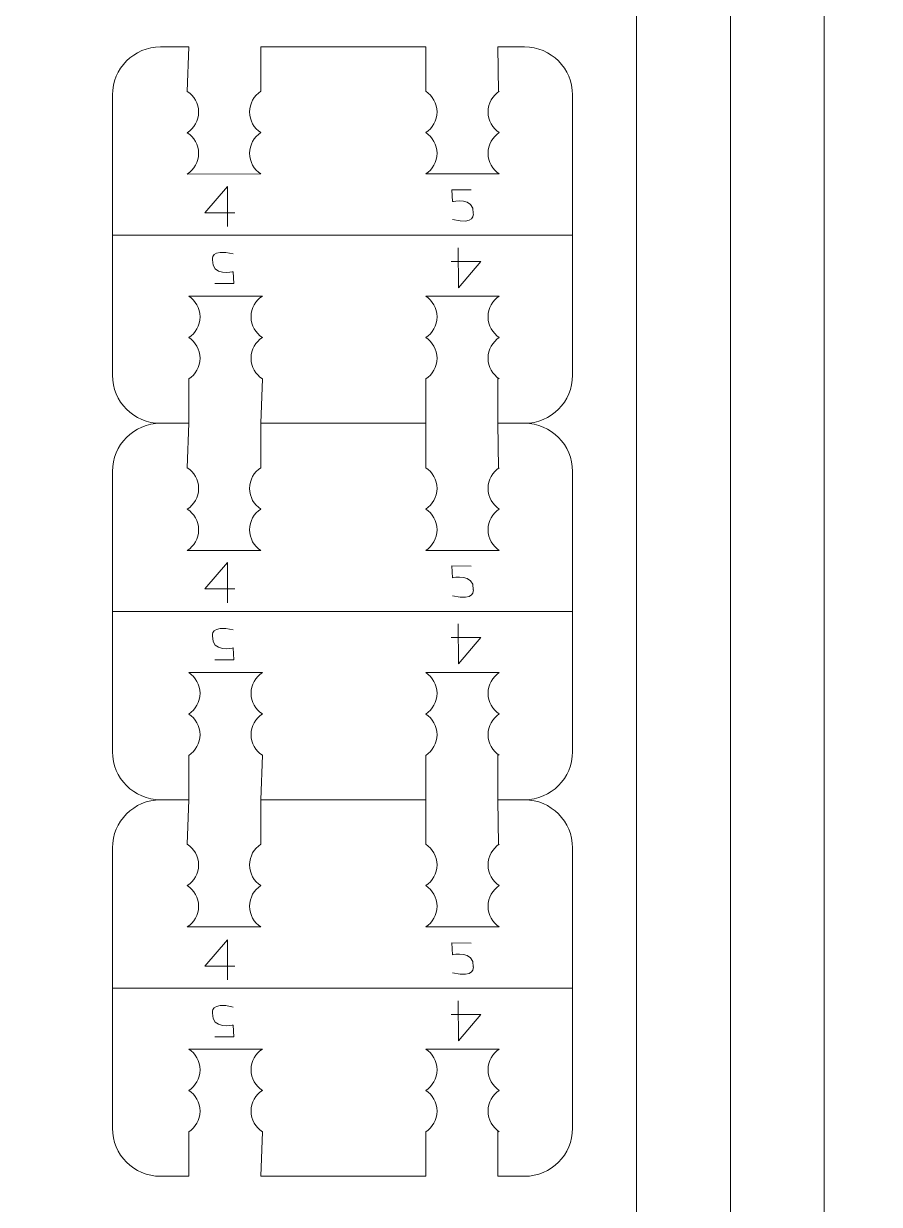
# Model space of a CAD drawing. Header units: centimetres. Extents: x -25 to 25, y -32.5 to 32.5.
# Drawn here: x -6.644 to -3.051, y 10.057 to 15.012 of the extents above; entities that cross this region are included whole.
import ezdxf

# ---------------------------------------------------------------- set-up
doc = ezdxf.new("R2010")
doc.units = ezdxf.units.CM
doc.header["$MEASUREMENT"] = 0
doc.layers.add('Capa 1', color=7, linetype='Continuous')

msp = doc.modelspace()

# ---------------------------------------------------------------- linework, layer by layer
at = {"layer": 'Capa 1', "color": 250, "lineweight": 9}
for points, knots in [([(-3.67631, 15.62713), (-3.67627, 15.65956), (-3.69181, 15.69004), (-3.71809, 15.70905), (-3.71809, 15.70905), (-3.74438, 15.72805), (-3.77843, 15.73318), (-3.80921, 15.72298), (-3.80921, 15.72298), (-4.35554, 15.54184), (-4.95538, 15.62985), (-5.42668, 15.96027), (-5.42668, 15.96027), (-5.89796, 16.2907), (-6.18503, 16.82043), (-6.20099, 17.39581), (-6.20099, 17.39581), (-6.21683, 17.96749), (-5.96301, 18.51337), (-5.51568, 18.8697), (-5.51568, 18.8697), (-5.06835, 19.22603), (-4.48347, 19.35236), (-3.92981, 19.20907), (-3.92981, 19.20907), (-3.90385, 19.20235), (-3.87629, 19.20626), (-3.85321, 19.21989), (-3.85321, 19.21989), (-3.83013, 19.23352), (-3.8134, 19.25591), (-3.80674, 19.28186), (-3.80674, 19.28186), (-3.71757, 19.62912), (-3.79388, 19.99809), (-4.01346, 20.28148), (-4.01346, 20.28148), (-4.23304, 20.56491), (-4.57372, 20.73093), (-4.93222, 20.73131), (-4.93222, 20.73131), (-4.93222, 20.73131), (-4.93222, 20.02418), (-4.93222, 20.02418), (-4.93222, 20.02418), (-4.93222, 20.02418), (-5.23528, 20.02418), (-5.23528, 20.02418), (-5.23528, 20.02418), (-5.23528, 20.02418), (-5.23528, 20.32723), (-5.23528, 20.32723), (-5.23528, 20.32723), (-5.23528, 20.32723), (-5.45594, 20.32723), (-5.45594, 20.32723), (-5.45594, 20.32723), (-5.51475, 20.32041), (-5.52077, 20.30901), (-5.5347, 20.24528), (-5.5347, 20.24528), (-5.58679, 20.00689), (-5.61624, 19.2932), (-5.7611, 19.1778), (-5.7611, 19.1778), (-6.30405, 18.74531), (-6.61397, 18.07877), (-6.59473, 17.38489), (-6.59473, 17.38489), (-6.57532, 16.68482), (-6.22594, 16.03957), (-5.65281, 15.63774), (-5.65281, 15.63774), (-5.19083, 15.31385), (-4.62137, 15.18147), (-4.07021, 15.25903), (-4.07021, 15.25903), (-4.07021, 15.25903), (-4.07021, 9.83949), (-4.07021, 9.83949), (-4.07021, 9.83949), (-4.60056, 9.9149), (-5.14708, 9.79486), (-5.60088, 9.49556), (-5.60088, 9.49556), (-6.16828, 9.12135), (-6.53235, 8.50715), (-6.58828, 7.82977), (-6.58828, 7.82977), (-6.6442, 7.15249), (-6.38523, 6.49025), (-5.88721, 6.02831), (-5.88721, 6.02831), (-5.66725, 5.82902), (-5.4417, 5.7862), (-5.21539, 5.59934), (-5.21539, 5.59934), (-5.07903, 5.48675), (-5.15233, 5.0107), (-5.20203, 4.81113), (-5.20203, 4.81113), (-5.2095, 4.78116), (-5.2479, 4.72009), (-5.13523, 4.72009), (-5.13523, 4.72009), (-5.13523, 4.72009), (-4.88851, 4.72009), (-4.88851, 4.72009), (-4.88851, 4.72009), (-4.88851, 4.72009), (-4.88851, 5.27568), (-4.88851, 5.27568), (-4.88851, 5.27568), (-4.88851, 5.27568), (-4.58545, 5.27568), (-4.58545, 5.27568), (-4.58545, 5.27568), (-4.58545, 5.27568), (-4.58545, 4.72009), (-4.58545, 4.72009), (-4.58545, 4.72009), (-4.58545, 4.72009), (-4.2319, 4.72009), (-4.2319, 4.72009), (-4.2319, 4.72009), (-4.16496, 4.72005), (-4.10074, 4.74658), (-4.05338, 4.79389), (-4.05338, 4.79389), (-4.00601, 4.84119), (-3.9794, 4.90569), (-3.97936, 4.97263), (-3.97936, 4.97263), (-3.97936, 4.97263), (-3.97936, 5.75434), (-3.97936, 5.75434), (-3.97936, 5.75434), (-3.97932, 5.78389), (-3.99226, 5.81198), (-4.01473, 5.83117), (-4.01473, 5.83117), (-4.0372, 5.85037), (-4.06712, 5.85871), (-4.09632, 5.85409), (-4.09632, 5.85409), (-4.64816, 5.76643), (-5.20967, 5.93714), (-5.61934, 6.31711), (-5.61934, 6.31711), (-6.029, 6.6971), (-6.2417, 7.2405), (-6.19571, 7.79736), (-6.19571, 7.79736), (-6.14974, 8.35422), (-5.85046, 8.85909), (-5.38402, 9.16674), (-5.38402, 9.16674), (-4.91758, 9.47436), (-4.33919, 9.55184), (-3.80921, 9.37485), (-3.80921, 9.37485), (-3.77845, 9.36456), (-3.74463, 9.36969), (-3.71829, 9.38863), (-3.71829, 9.38863), (-3.69195, 9.40758), (-3.67635, 9.43826), (-3.67631, 9.47069)], [0, 0, 0, 0, 0.0232558, 0.0232558, 0.0232558, 0.0232558, 0.0465116, 0.0465116, 0.0465116, 0.0465116, 0.0697674, 0.0697674, 0.0697674, 0.0697674, 0.0930233, 0.0930233, 0.0930233, 0.0930233, 0.1162791, 0.1162791, 0.1162791, 0.1162791, 0.1395349, 0.1395349, 0.1395349, 0.1395349, 0.1627907, 0.1627907, 0.1627907, 0.1627907, 0.1860465, 0.1860465, 0.1860465, 0.1860465, 0.2093023, 0.2093023, 0.2093023, 0.2093023, 0.2325581, 0.2325581, 0.2325581, 0.2325581, 0.255814, 0.255814, 0.255814, 0.255814, 0.2790698, 0.2790698, 0.2790698, 0.2790698, 0.3023256, 0.3023256, 0.3023256, 0.3023256, 0.3255814, 0.3255814, 0.3255814, 0.3255814, 0.3488372, 0.3488372, 0.3488372, 0.3488372, 0.372093, 0.372093, 0.372093, 0.372093, 0.3953488, 0.3953488, 0.3953488, 0.3953488, 0.4186047, 0.4186047, 0.4186047, 0.4186047, 0.4418605, 0.4418605, 0.4418605, 0.4418605, 0.4651163, 0.4651163, 0.4651163, 0.4651163, 0.4883721, 0.4883721, 0.4883721, 0.4883721, 0.5116279, 0.5116279, 0.5116279, 0.5116279, 0.5348837, 0.5348837, 0.5348837, 0.5348837, 0.5581395, 0.5581395, 0.5581395, 0.5581395, 0.5813953, 0.5813953, 0.5813953, 0.5813953, 0.6046512, 0.6046512, 0.6046512, 0.6046512, 0.627907, 0.627907, 0.627907, 0.627907, 0.6511628, 0.6511628, 0.6511628, 0.6511628, 0.6744186, 0.6744186, 0.6744186, 0.6744186, 0.6976744, 0.6976744, 0.6976744, 0.6976744, 0.7209302, 0.7209302, 0.7209302, 0.7209302, 0.744186, 0.744186, 0.744186, 0.744186, 0.7674419, 0.7674419, 0.7674419, 0.7674419, 0.7906977, 0.7906977, 0.7906977, 0.7906977, 0.8139535, 0.8139535, 0.8139535, 0.8139535, 0.8372093, 0.8372093, 0.8372093, 0.8372093, 0.8604651, 0.8604651, 0.8604651, 0.8604651, 0.8837209, 0.8837209, 0.8837209, 0.8837209, 0.9069767, 0.9069767, 0.9069767, 0.9069767, 0.9302326, 0.9302326, 0.9302326, 0.9302326, 0.9534884, 0.9534884, 0.9534884, 0.9534884, 1, 1, 1, 1]), ([(-3.67631, 9.47069), (-3.67631, 9.47069), (-3.67631, 15.62713), (-3.67631, 15.62713), (-3.67631, 15.62713), (-3.67635, 15.65956), (-3.66081, 15.69004), (-3.63452, 15.70905), (-3.63452, 15.70905), (-3.60823, 15.72805), (-3.57419, 15.73318), (-3.5434, 15.72298), (-3.5434, 15.72298), (-2.99707, 15.54184), (-2.39723, 15.62985), (-1.92594, 15.96027), (-1.92594, 15.96027), (-1.45465, 16.2907), (-1.16759, 16.82043), (-1.15163, 17.39581), (-1.15163, 17.39581), (-1.13579, 17.96749), (-1.38961, 18.51337), (-1.83694, 18.8697), (-1.83694, 18.8697), (-2.28427, 19.22603), (-2.86915, 19.35236), (-3.42281, 19.20907), (-3.42281, 19.20907), (-3.44877, 19.20235), (-3.47633, 19.20626), (-3.49941, 19.21989), (-3.49941, 19.21989), (-3.52249, 19.23352), (-3.53922, 19.25591), (-3.54588, 19.28186), (-3.54588, 19.28186), (-3.63505, 19.62912), (-3.55873, 19.99809), (-3.33916, 20.28148), (-3.33916, 20.28148), (-3.11958, 20.56491), (-2.77889, 20.73093), (-2.42039, 20.73131), (-2.42039, 20.73131), (-2.42039, 20.73131), (-2.42039, 20.02418), (-2.42039, 20.02418), (-2.42039, 20.02418), (-2.42039, 20.02418), (-2.11733, 20.02418), (-2.11733, 20.02418), (-2.11733, 20.02418), (-2.11733, 20.02418), (-2.11733, 20.32723), (-2.11733, 20.32723), (-2.11733, 20.32723), (-2.11733, 20.32723), (-1.89668, 20.32723), (-1.89668, 20.32723), (-1.89668, 20.32723), (-1.83787, 20.32041), (-1.83185, 20.30901), (-1.81792, 20.24528), (-1.81792, 20.24528), (-1.76582, 20.00689), (-1.73638, 19.2932), (-1.59152, 19.1778), (-1.59152, 19.1778), (-1.04857, 18.74531), (-0.73864, 18.07877), (-0.75788, 17.38489), (-0.75788, 17.38489), (-0.7773, 16.68482), (-1.12668, 16.03957), (-1.69981, 15.63774), (-1.69981, 15.63774), (-2.16178, 15.31385), (-2.73125, 15.18147), (-3.28241, 15.25903), (-3.28241, 15.25903), (-3.28241, 15.25903), (-3.28241, 9.83949), (-3.28241, 9.83949), (-3.28241, 9.83949), (-2.75206, 9.9149), (-2.20554, 9.79486), (-1.75173, 9.49556), (-1.75173, 9.49556), (-1.18434, 9.12135), (-0.82027, 8.50715), (-0.76434, 7.82977), (-0.76434, 7.82977), (-0.70841, 7.15249), (-0.96739, 6.49025), (-1.46541, 6.02831), (-1.46541, 6.02831), (-1.68537, 5.82902), (-1.91092, 5.7862), (-2.13723, 5.59934), (-2.13723, 5.59934), (-2.27359, 5.48675), (-2.20028, 5.0107), (-2.15058, 4.81113), (-2.15058, 4.81113), (-2.14312, 4.78116), (-2.10472, 4.72009), (-2.21738, 4.72009), (-2.21738, 4.72009), (-2.21738, 4.72009), (-2.46411, 4.72009), (-2.46411, 4.72009), (-2.46411, 4.72009), (-2.46411, 4.72009), (-2.46411, 5.27568), (-2.46411, 5.27568), (-2.46411, 5.27568), (-2.46411, 5.27568), (-2.76717, 5.27568), (-2.76717, 5.27568), (-2.76717, 5.27568), (-2.76717, 5.27568), (-2.76717, 4.72009), (-2.76717, 4.72009), (-2.76717, 4.72009), (-2.76717, 4.72009), (-3.12072, 4.72009), (-3.12072, 4.72009), (-3.12072, 4.72009), (-3.18766, 4.72005), (-3.25188, 4.74658), (-3.29924, 4.79389), (-3.29924, 4.79389), (-3.3466, 4.84119), (-3.37322, 4.90569), (-3.37326, 4.97263), (-3.37326, 4.97263), (-3.37326, 4.97263), (-3.37326, 5.75434), (-3.37326, 5.75434), (-3.37326, 5.75434), (-3.3733, 5.78389), (-3.36036, 5.81198), (-3.33789, 5.83117), (-3.33789, 5.83117), (-3.31542, 5.85037), (-3.2855, 5.85871), (-3.2563, 5.85409), (-3.2563, 5.85409), (-2.70446, 5.76643), (-2.14295, 5.93714), (-1.73328, 6.31711), (-1.73328, 6.31711), (-1.32361, 6.6971), (-1.11092, 7.2405), (-1.1569, 7.79736), (-1.1569, 7.79736), (-1.20288, 8.35422), (-1.50215, 8.85909), (-1.9686, 9.16674), (-1.9686, 9.16674), (-2.43504, 9.47436), (-3.01343, 9.55184), (-3.5434, 9.37485), (-3.5434, 9.37485), (-3.57417, 9.36456), (-3.60799, 9.36969), (-3.63432, 9.38863), (-3.63432, 9.38863), (-3.66066, 9.40758), (-3.67627, 9.43826), (-3.67631, 9.47069)], [0, 0, 0, 0, 0.0227273, 0.0227273, 0.0227273, 0.0227273, 0.0454545, 0.0454545, 0.0454545, 0.0454545, 0.0681818, 0.0681818, 0.0681818, 0.0681818, 0.0909091, 0.0909091, 0.0909091, 0.0909091, 0.1136364, 0.1136364, 0.1136364, 0.1136364, 0.1363636, 0.1363636, 0.1363636, 0.1363636, 0.1590909, 0.1590909, 0.1590909, 0.1590909, 0.1818182, 0.1818182, 0.1818182, 0.1818182, 0.2045455, 0.2045455, 0.2045455, 0.2045455, 0.2272727, 0.2272727, 0.2272727, 0.2272727, 0.25, 0.25, 0.25, 0.25, 0.2727273, 0.2727273, 0.2727273, 0.2727273, 0.2954545, 0.2954545, 0.2954545, 0.2954545, 0.3181818, 0.3181818, 0.3181818, 0.3181818, 0.3409091, 0.3409091, 0.3409091, 0.3409091, 0.3636364, 0.3636364, 0.3636364, 0.3636364, 0.3863636, 0.3863636, 0.3863636, 0.3863636, 0.4090909, 0.4090909, 0.4090909, 0.4090909, 0.4318182, 0.4318182, 0.4318182, 0.4318182, 0.4545455, 0.4545455, 0.4545455, 0.4545455, 0.4772727, 0.4772727, 0.4772727, 0.4772727, 0.5, 0.5, 0.5, 0.5, 0.5227273, 0.5227273, 0.5227273, 0.5227273, 0.5454545, 0.5454545, 0.5454545, 0.5454545, 0.5681818, 0.5681818, 0.5681818, 0.5681818, 0.5909091, 0.5909091, 0.5909091, 0.5909091, 0.6136364, 0.6136364, 0.6136364, 0.6136364, 0.6363636, 0.6363636, 0.6363636, 0.6363636, 0.6590909, 0.6590909, 0.6590909, 0.6590909, 0.6818182, 0.6818182, 0.6818182, 0.6818182, 0.7045455, 0.7045455, 0.7045455, 0.7045455, 0.7272727, 0.7272727, 0.7272727, 0.7272727, 0.75, 0.75, 0.75, 0.75, 0.7727273, 0.7727273, 0.7727273, 0.7727273, 0.7954545, 0.7954545, 0.7954545, 0.7954545, 0.8181818, 0.8181818, 0.8181818, 0.8181818, 0.8409091, 0.8409091, 0.8409091, 0.8409091, 0.8636364, 0.8636364, 0.8636364, 0.8636364, 0.8863636, 0.8863636, 0.8863636, 0.8863636, 0.9090909, 0.9090909, 0.9090909, 0.9090909, 0.9318182, 0.9318182, 0.9318182, 0.9318182, 0.9545455, 0.9545455, 0.9545455, 0.9545455, 1, 1, 1, 1]), ([(-5.95083, 13.52117), (-5.95083, 13.52117), (-5.95083, 13.33464), (-5.95083, 13.33464), (-5.95083, 13.33464), (-5.95083, 13.33464), (-6.06933, 13.33464), (-6.06933, 13.33464), (-6.06933, 13.33464), (-6.18038, 13.33464), (-6.27125, 13.4255), (-6.27125, 13.53656), (-6.27125, 13.53656), (-6.27125, 13.53656), (-6.27125, 14.71268), (-6.27125, 14.71268), (-6.27125, 14.71268), (-6.27125, 14.82373), (-6.18038, 14.91459), (-6.06933, 14.91459), (-6.06933, 14.91459), (-6.06933, 14.91459), (-5.95083, 14.91459), (-5.95083, 14.91459), (-5.95083, 14.91459), (-5.95083, 14.91459), (-5.95702, 14.72791), (-5.95702, 14.72791)], [0, 0, 0, 0, 0.125, 0.125, 0.125, 0.125, 0.25, 0.25, 0.25, 0.25, 0.375, 0.375, 0.375, 0.375, 0.5, 0.5, 0.5, 0.5, 0.625, 0.625, 0.625, 0.625, 0.75, 0.75, 0.75, 0.75, 1, 1, 1, 1]), ([(-5.64795, 14.72808), (-5.64795, 14.72808), (-5.64795, 14.91459), (-5.64795, 14.91459), (-5.64795, 14.91459), (-5.64795, 14.91459), (-4.95573, 14.91459), (-4.95573, 14.91459), (-4.95573, 14.91459), (-4.95573, 14.91459), (-4.95573, 14.72808), (-4.95573, 14.72808)], [0, 0, 0, 0, 0.25, 0.25, 0.25, 0.25, 0.5, 0.5, 0.5, 0.5, 1, 1, 1, 1]), ([(-4.64957, 14.72631), (-4.64957, 14.72631), (-4.65285, 14.91459), (-4.65285, 14.91459), (-4.65285, 14.91459), (-4.65285, 14.91459), (-4.54097, 14.91459), (-4.54097, 14.91459), (-4.54097, 14.91459), (-4.42992, 14.91459), (-4.33905, 14.82373), (-4.33905, 14.71268), (-4.33905, 14.71268), (-4.33905, 14.71268), (-4.33905, 13.53656), (-4.33905, 13.53656), (-4.33905, 13.53656), (-4.33905, 13.4255), (-4.42992, 13.33464), (-4.54097, 13.33464), (-4.54097, 13.33464), (-4.54097, 13.33464), (-4.65285, 13.33464), (-4.65285, 13.33464), (-4.65285, 13.33464), (-4.65285, 13.33464), (-4.65285, 13.52563), (-4.65285, 13.52563)], [0, 0, 0, 0, 0.125, 0.125, 0.125, 0.125, 0.25, 0.25, 0.25, 0.25, 0.375, 0.375, 0.375, 0.375, 0.5, 0.5, 0.5, 0.5, 0.625, 0.625, 0.625, 0.625, 0.75, 0.75, 0.75, 0.75, 1, 1, 1, 1]), ([(-5.95702, 14.55438), (-5.92849, 14.5727), (-5.90957, 14.60472), (-5.90957, 14.64115), (-5.90957, 14.64115), (-5.90957, 14.67758), (-5.92849, 14.70959), (-5.95702, 14.72791)], [0, 0, 0, 0, 0.3333333, 0.3333333, 0.3333333, 0.3333333, 1, 1, 1, 1]), ([(-5.64795, 14.55455), (-5.67649, 14.57287), (-5.69541, 14.60489), (-5.69541, 14.64131), (-5.69541, 14.64131), (-5.69541, 14.67774), (-5.67649, 14.70976), (-5.64795, 14.72808)], [0, 0, 0, 0, 0.3333333, 0.3333333, 0.3333333, 0.3333333, 1, 1, 1, 1]), ([(-4.95573, 14.55455), (-4.9272, 14.57287), (-4.90828, 14.60489), (-4.90828, 14.64131), (-4.90828, 14.64131), (-4.90828, 14.67774), (-4.9272, 14.70976), (-4.95573, 14.72808)], [0, 0, 0, 0, 0.3333333, 0.3333333, 0.3333333, 0.3333333, 1, 1, 1, 1]), ([(-4.64666, 14.55471), (-4.6752, 14.57303), (-4.69411, 14.60505), (-4.69411, 14.64148), (-4.69411, 14.64148), (-4.69411, 14.67791), (-4.6752, 14.70992), (-4.64666, 14.72824)], [0, 0, 0, 0, 0.3333333, 0.3333333, 0.3333333, 0.3333333, 1, 1, 1, 1]), ([(-5.95702, 14.38086), (-5.92849, 14.39917), (-5.90957, 14.43119), (-5.90957, 14.46762), (-5.90957, 14.46762), (-5.90957, 14.50405), (-5.92849, 14.53607), (-5.95702, 14.55438)], [0, 0, 0, 0, 0.3333333, 0.3333333, 0.3333333, 0.3333333, 1, 1, 1, 1]), ([(-5.64795, 14.38102), (-5.67649, 14.39934), (-5.69541, 14.43136), (-5.69541, 14.46779), (-5.69541, 14.46779), (-5.69541, 14.50421), (-5.67649, 14.53623), (-5.64795, 14.55455)], [0, 0, 0, 0, 0.3333333, 0.3333333, 0.3333333, 0.3333333, 1, 1, 1, 1]), ([(-4.95573, 14.38102), (-4.9272, 14.39934), (-4.90828, 14.43136), (-4.90828, 14.46779), (-4.90828, 14.46779), (-4.90828, 14.50421), (-4.9272, 14.53623), (-4.95573, 14.55455)], [0, 0, 0, 0, 0.3333333, 0.3333333, 0.3333333, 0.3333333, 1, 1, 1, 1]), ([(-4.64666, 14.38119), (-4.6752, 14.3995), (-4.69411, 14.43152), (-4.69411, 14.46795), (-4.69411, 14.46795), (-4.69411, 14.50438), (-4.6752, 14.5364), (-4.64666, 14.55471)], [0, 0, 0, 0, 0.3333333, 0.3333333, 0.3333333, 0.3333333, 1, 1, 1, 1]), ([(-5.95083, 13.69469), (-5.9223, 13.71301), (-5.90338, 13.74503), (-5.90338, 13.78146), (-5.90338, 13.78146), (-5.90338, 13.81788), (-5.9223, 13.8499), (-5.95083, 13.86822)], [0, 0, 0, 0, 0.3333333, 0.3333333, 0.3333333, 0.3333333, 1, 1, 1, 1]), ([(-5.64176, 13.69486), (-5.6703, 13.71317), (-5.68921, 13.74519), (-5.68921, 13.78162), (-5.68921, 13.78162), (-5.68921, 13.81805), (-5.6703, 13.85007), (-5.64176, 13.86838)], [0, 0, 0, 0, 0.3333333, 0.3333333, 0.3333333, 0.3333333, 1, 1, 1, 1]), ([(-4.95573, 13.69468), (-4.9272, 13.713), (-4.90828, 13.74502), (-4.90828, 13.78145), (-4.90828, 13.78145), (-4.90828, 13.81787), (-4.9272, 13.84989), (-4.95573, 13.86821)], [0, 0, 0, 0, 0.3333333, 0.3333333, 0.3333333, 0.3333333, 1, 1, 1, 1]), ([(-4.64666, 13.69485), (-4.6752, 13.71316), (-4.69411, 13.74518), (-4.69411, 13.78161), (-4.69411, 13.78161), (-4.69411, 13.81804), (-4.6752, 13.85006), (-4.64666, 13.86837)], [0, 0, 0, 0, 0.3333333, 0.3333333, 0.3333333, 0.3333333, 1, 1, 1, 1]), ([(-5.95083, 13.52117), (-5.9223, 13.53948), (-5.90338, 13.5715), (-5.90338, 13.60793), (-5.90338, 13.60793), (-5.90338, 13.64436), (-5.9223, 13.67638), (-5.95083, 13.69469)], [0, 0, 0, 0, 0.3333333, 0.3333333, 0.3333333, 0.3333333, 1, 1, 1, 1]), ([(-5.64176, 13.52133), (-5.6703, 13.53965), (-5.68921, 13.57167), (-5.68921, 13.60809), (-5.68921, 13.60809), (-5.68921, 13.64452), (-5.6703, 13.67654), (-5.64176, 13.69486)], [0, 0, 0, 0, 0.3333333, 0.3333333, 0.3333333, 0.3333333, 1, 1, 1, 1]), ([(-4.95573, 13.52115), (-4.9272, 13.53947), (-4.90828, 13.57149), (-4.90828, 13.60792), (-4.90828, 13.60792), (-4.90828, 13.64435), (-4.9272, 13.67636), (-4.95573, 13.69468)], [0, 0, 0, 0, 0.3333333, 0.3333333, 0.3333333, 0.3333333, 1, 1, 1, 1]), ([(-4.64666, 13.52132), (-4.6752, 13.53964), (-4.69411, 13.57166), (-4.69411, 13.60808), (-4.69411, 13.60808), (-4.69411, 13.64451), (-4.6752, 13.67653), (-4.64666, 13.69485)], [0, 0, 0, 0, 0.3333333, 0.3333333, 0.3333333, 0.3333333, 1, 1, 1, 1]), ([(-4.95573, 13.52115), (-4.95573, 13.52115), (-4.95573, 13.33464), (-4.95573, 13.33464), (-4.95573, 13.33464), (-4.95573, 13.33464), (-5.64795, 13.33464), (-5.64795, 13.33464), (-5.64795, 13.33464), (-5.64795, 13.33464), (-5.64176, 13.52133), (-5.64176, 13.52133)], [0, 0, 0, 0, 0.25, 0.25, 0.25, 0.25, 0.5, 0.5, 0.5, 0.5, 1, 1, 1, 1]), ([(-6.06933, 11.75469), (-6.18038, 11.75469), (-6.27124, 11.84555), (-6.27124, 11.95661), (-6.27124, 11.95661), (-6.27124, 11.95661), (-6.27124, 13.13272), (-6.27124, 13.13272), (-6.27124, 13.13272), (-6.27124, 13.24378), (-6.18038, 13.33464), (-6.06933, 13.33464)], [0, 0, 0, 0, 0.25, 0.25, 0.25, 0.25, 0.5, 0.5, 0.5, 0.5, 1, 1, 1, 1]), ([(-4.54097, 13.33464), (-4.42992, 13.33464), (-4.33905, 13.24378), (-4.33905, 13.13272), (-4.33905, 13.13272), (-4.33905, 13.13272), (-4.33905, 11.95661), (-4.33905, 11.95661), (-4.33905, 11.95661), (-4.33905, 11.84555), (-4.42992, 11.75469), (-4.54097, 11.75469)], [0, 0, 0, 0, 0.25, 0.25, 0.25, 0.25, 0.5, 0.5, 0.5, 0.5, 1, 1, 1, 1]), ([(-5.95702, 12.97444), (-5.92849, 12.99275), (-5.90957, 13.02476), (-5.90957, 13.06119), (-5.90957, 13.06119), (-5.90957, 13.09762), (-5.92849, 13.12964), (-5.95702, 13.14796)], [0, 0, 0, 0, 0.3333333, 0.3333333, 0.3333333, 0.3333333, 1, 1, 1, 1]), ([(-5.64795, 12.9746), (-5.67649, 12.99292), (-5.69541, 13.02494), (-5.69541, 13.06136), (-5.69541, 13.06136), (-5.69541, 13.09779), (-5.67649, 13.1298), (-5.64795, 13.14812)], [0, 0, 0, 0, 0.3333333, 0.3333333, 0.3333333, 0.3333333, 1, 1, 1, 1]), ([(-4.95574, 12.9746), (-4.92719, 12.99292), (-4.90829, 13.02494), (-4.90829, 13.06136), (-4.90829, 13.06136), (-4.90829, 13.09779), (-4.92719, 13.1298), (-4.95574, 13.14812)], [0, 0, 0, 0, 0.3333333, 0.3333333, 0.3333333, 0.3333333, 1, 1, 1, 1]), ([(-4.64667, 12.97476), (-4.6752, 12.99308), (-4.69412, 13.0251), (-4.69412, 13.06153), (-4.69412, 13.06153), (-4.69412, 13.09795), (-4.6752, 13.12998), (-4.64667, 13.14829)], [0, 0, 0, 0, 0.3333333, 0.3333333, 0.3333333, 0.3333333, 1, 1, 1, 1]), ([(-5.95702, 12.80091), (-5.92849, 12.81922), (-5.90957, 12.85124), (-5.90957, 12.88767), (-5.90957, 12.88767), (-5.90957, 12.9241), (-5.92849, 12.95611), (-5.95702, 12.97444)], [0, 0, 0, 0, 0.3333333, 0.3333333, 0.3333333, 0.3333333, 1, 1, 1, 1]), ([(-5.64795, 12.80107), (-5.67649, 12.81939), (-5.69541, 12.85141), (-5.69541, 12.88784), (-5.69541, 12.88784), (-5.69541, 12.92426), (-5.67649, 12.95628), (-5.64795, 12.9746)], [0, 0, 0, 0, 0.3333333, 0.3333333, 0.3333333, 0.3333333, 1, 1, 1, 1]), ([(-4.95574, 12.80107), (-4.92719, 12.81939), (-4.90829, 12.85141), (-4.90829, 12.88784), (-4.90829, 12.88784), (-4.90829, 12.92426), (-4.92719, 12.95628), (-4.95574, 12.9746)], [0, 0, 0, 0, 0.3333333, 0.3333333, 0.3333333, 0.3333333, 1, 1, 1, 1]), ([(-4.64667, 12.80123), (-4.6752, 12.81955), (-4.69412, 12.85157), (-4.69412, 12.888), (-4.69412, 12.888), (-4.69412, 12.92443), (-4.6752, 12.95645), (-4.64667, 12.97476)], [0, 0, 0, 0, 0.3333333, 0.3333333, 0.3333333, 0.3333333, 1, 1, 1, 1]), ([(-5.95083, 12.11474), (-5.9223, 12.13305), (-5.90338, 12.16507), (-5.90338, 12.2015), (-5.90338, 12.2015), (-5.90338, 12.23793), (-5.9223, 12.26995), (-5.95083, 12.28826)], [0, 0, 0, 0, 0.3333333, 0.3333333, 0.3333333, 0.3333333, 1, 1, 1, 1]), ([(-5.64176, 12.1149), (-5.6703, 12.13322), (-5.68922, 12.16524), (-5.68922, 12.20166), (-5.68922, 12.20166), (-5.68922, 12.23809), (-5.6703, 12.27011), (-5.64176, 12.28843)], [0, 0, 0, 0, 0.3333333, 0.3333333, 0.3333333, 0.3333333, 1, 1, 1, 1]), ([(-4.95574, 12.11473), (-4.92719, 12.13304), (-4.90829, 12.16506), (-4.90829, 12.20149), (-4.90829, 12.20149), (-4.90829, 12.23792), (-4.92719, 12.26994), (-4.95574, 12.28825)], [0, 0, 0, 0, 0.3333333, 0.3333333, 0.3333333, 0.3333333, 1, 1, 1, 1]), ([(-4.64667, 12.11489), (-4.6752, 12.13321), (-4.69412, 12.16523), (-4.69412, 12.20165), (-4.69412, 12.20165), (-4.69412, 12.23808), (-4.6752, 12.2701), (-4.64667, 12.28842)], [0, 0, 0, 0, 0.3333333, 0.3333333, 0.3333333, 0.3333333, 1, 1, 1, 1]), ([(-5.95083, 11.94122), (-5.9223, 11.95953), (-5.90338, 11.99154), (-5.90338, 12.02797), (-5.90338, 12.02797), (-5.90338, 12.0644), (-5.9223, 12.09642), (-5.95083, 12.11474)], [0, 0, 0, 0, 0.3333333, 0.3333333, 0.3333333, 0.3333333, 1, 1, 1, 1]), ([(-5.64176, 11.94138), (-5.6703, 11.9597), (-5.68922, 11.99172), (-5.68922, 12.02814), (-5.68922, 12.02814), (-5.68922, 12.06457), (-5.6703, 12.09658), (-5.64176, 12.1149)], [0, 0, 0, 0, 0.3333333, 0.3333333, 0.3333333, 0.3333333, 1, 1, 1, 1]), ([(-4.95574, 11.94121), (-4.92719, 11.95952), (-4.90829, 11.99153), (-4.90829, 12.02796), (-4.90829, 12.02796), (-4.90829, 12.06439), (-4.92719, 12.09641), (-4.95574, 12.11473)], [0, 0, 0, 0, 0.3333333, 0.3333333, 0.3333333, 0.3333333, 1, 1, 1, 1]), ([(-4.64667, 11.94137), (-4.6752, 11.95969), (-4.69412, 11.99171), (-4.69412, 12.02813), (-4.69412, 12.02813), (-4.69412, 12.06456), (-4.6752, 12.09657), (-4.64667, 12.11489)], [0, 0, 0, 0, 0.3333333, 0.3333333, 0.3333333, 0.3333333, 1, 1, 1, 1]), ([(-5.95083, 10.36126), (-5.95083, 10.36126), (-5.95083, 10.17473), (-5.95083, 10.17473), (-5.95083, 10.17473), (-5.95083, 10.17473), (-6.06933, 10.17473), (-6.06933, 10.17473), (-6.06933, 10.17473), (-6.18038, 10.17473), (-6.27125, 10.26559), (-6.27125, 10.37665), (-6.27125, 10.37665), (-6.27125, 10.37665), (-6.27125, 11.55277), (-6.27125, 11.55277), (-6.27125, 11.55277), (-6.27125, 11.66382), (-6.18038, 11.75469), (-6.06933, 11.75469), (-6.06933, 11.75469), (-6.06933, 11.75469), (-5.95083, 11.75469), (-5.95083, 11.75469), (-5.95083, 11.75469), (-5.95083, 11.75469), (-5.95702, 11.56801), (-5.95702, 11.56801)], [0, 0, 0, 0, 0.125, 0.125, 0.125, 0.125, 0.25, 0.25, 0.25, 0.25, 0.375, 0.375, 0.375, 0.375, 0.5, 0.5, 0.5, 0.5, 0.625, 0.625, 0.625, 0.625, 0.75, 0.75, 0.75, 0.75, 1, 1, 1, 1]), ([(-5.64795, 11.56817), (-5.64795, 11.56817), (-5.64795, 11.75469), (-5.64795, 11.75469), (-5.64795, 11.75469), (-5.64795, 11.75469), (-4.95573, 11.75469), (-4.95573, 11.75469), (-4.95573, 11.75469), (-4.95573, 11.75469), (-4.95573, 11.56817), (-4.95573, 11.56817)], [0, 0, 0, 0, 0.25, 0.25, 0.25, 0.25, 0.5, 0.5, 0.5, 0.5, 1, 1, 1, 1]), ([(-4.64957, 11.56641), (-4.64957, 11.56641), (-4.65285, 11.75469), (-4.65285, 11.75469), (-4.65285, 11.75469), (-4.65285, 11.75469), (-4.54097, 11.75469), (-4.54097, 11.75469), (-4.54097, 11.75469), (-4.42992, 11.75469), (-4.33905, 11.66382), (-4.33905, 11.55277), (-4.33905, 11.55277), (-4.33905, 11.55277), (-4.33905, 10.37665), (-4.33905, 10.37665), (-4.33905, 10.37665), (-4.33905, 10.26559), (-4.42992, 10.17473), (-4.54097, 10.17473), (-4.54097, 10.17473), (-4.54097, 10.17473), (-4.65285, 10.17473), (-4.65285, 10.17473), (-4.65285, 10.17473), (-4.65285, 10.17473), (-4.65285, 10.36572), (-4.65285, 10.36572)], [0, 0, 0, 0, 0.125, 0.125, 0.125, 0.125, 0.25, 0.25, 0.25, 0.25, 0.375, 0.375, 0.375, 0.375, 0.5, 0.5, 0.5, 0.5, 0.625, 0.625, 0.625, 0.625, 0.75, 0.75, 0.75, 0.75, 1, 1, 1, 1]), ([(-5.95702, 11.39448), (-5.92849, 11.4128), (-5.90957, 11.44481), (-5.90957, 11.48124), (-5.90957, 11.48124), (-5.90957, 11.51767), (-5.92849, 11.54969), (-5.95702, 11.56801)], [0, 0, 0, 0, 0.3333333, 0.3333333, 0.3333333, 0.3333333, 1, 1, 1, 1]), ([(-5.64795, 11.39464), (-5.67649, 11.41296), (-5.69541, 11.44498), (-5.69541, 11.48141), (-5.69541, 11.48141), (-5.69541, 11.51783), (-5.67649, 11.54985), (-5.64795, 11.56817)], [0, 0, 0, 0, 0.3333333, 0.3333333, 0.3333333, 0.3333333, 1, 1, 1, 1]), ([(-4.95573, 11.39464), (-4.9272, 11.41296), (-4.90828, 11.44498), (-4.90828, 11.48141), (-4.90828, 11.48141), (-4.90828, 11.51783), (-4.9272, 11.54985), (-4.95573, 11.56817)], [0, 0, 0, 0, 0.3333333, 0.3333333, 0.3333333, 0.3333333, 1, 1, 1, 1]), ([(-4.64666, 11.39481), (-4.6752, 11.41313), (-4.69411, 11.44514), (-4.69411, 11.48157), (-4.69411, 11.48157), (-4.69411, 11.518), (-4.6752, 11.55002), (-4.64666, 11.56834)], [0, 0, 0, 0, 0.3333333, 0.3333333, 0.3333333, 0.3333333, 1, 1, 1, 1]), ([(-5.95702, 11.22095), (-5.92849, 11.23927), (-5.90957, 11.27129), (-5.90957, 11.30772), (-5.90957, 11.30772), (-5.90957, 11.34414), (-5.92849, 11.37616), (-5.95702, 11.39448)], [0, 0, 0, 0, 0.3333333, 0.3333333, 0.3333333, 0.3333333, 1, 1, 1, 1]), ([(-5.64795, 11.22112), (-5.67649, 11.23943), (-5.69541, 11.27145), (-5.69541, 11.30788), (-5.69541, 11.30788), (-5.69541, 11.34431), (-5.67649, 11.37633), (-5.64795, 11.39464)], [0, 0, 0, 0, 0.3333333, 0.3333333, 0.3333333, 0.3333333, 1, 1, 1, 1]), ([(-4.95573, 11.22112), (-4.9272, 11.23943), (-4.90828, 11.27145), (-4.90828, 11.30788), (-4.90828, 11.30788), (-4.90828, 11.34431), (-4.9272, 11.37633), (-4.95573, 11.39464)], [0, 0, 0, 0, 0.3333333, 0.3333333, 0.3333333, 0.3333333, 1, 1, 1, 1]), ([(-4.64666, 11.22128), (-4.6752, 11.2396), (-4.69411, 11.27162), (-4.69411, 11.30804), (-4.69411, 11.30804), (-4.69411, 11.34447), (-4.6752, 11.37649), (-4.64666, 11.39481)], [0, 0, 0, 0, 0.3333333, 0.3333333, 0.3333333, 0.3333333, 1, 1, 1, 1]), ([(-5.95083, 10.53479), (-5.9223, 10.5531), (-5.90338, 10.58512), (-5.90338, 10.62155), (-5.90338, 10.62155), (-5.90338, 10.65798), (-5.9223, 10.69), (-5.95083, 10.70831)], [0, 0, 0, 0, 0.3333333, 0.3333333, 0.3333333, 0.3333333, 1, 1, 1, 1]), ([(-5.64176, 10.53495), (-5.6703, 10.55327), (-5.68921, 10.58529), (-5.68921, 10.62171), (-5.68921, 10.62171), (-5.68921, 10.65814), (-5.6703, 10.69016), (-5.64176, 10.70848)], [0, 0, 0, 0, 0.3333333, 0.3333333, 0.3333333, 0.3333333, 1, 1, 1, 1]), ([(-4.95573, 10.53478), (-4.9272, 10.55309), (-4.90828, 10.58511), (-4.90828, 10.62154), (-4.90828, 10.62154), (-4.90828, 10.65797), (-4.9272, 10.68999), (-4.95573, 10.7083)], [0, 0, 0, 0, 0.3333333, 0.3333333, 0.3333333, 0.3333333, 1, 1, 1, 1]), ([(-4.64666, 10.53494), (-4.6752, 10.55326), (-4.69411, 10.58528), (-4.69411, 10.6217), (-4.69411, 10.6217), (-4.69411, 10.65813), (-4.6752, 10.69015), (-4.64666, 10.70847)], [0, 0, 0, 0, 0.3333333, 0.3333333, 0.3333333, 0.3333333, 1, 1, 1, 1]), ([(-5.95083, 10.36126), (-5.9223, 10.37958), (-5.90338, 10.41159), (-5.90338, 10.44802), (-5.90338, 10.44802), (-5.90338, 10.48445), (-5.9223, 10.51647), (-5.95083, 10.53479)], [0, 0, 0, 0, 0.3333333, 0.3333333, 0.3333333, 0.3333333, 1, 1, 1, 1]), ([(-5.64176, 10.36142), (-5.6703, 10.37974), (-5.68921, 10.41176), (-5.68921, 10.44819), (-5.68921, 10.44819), (-5.68921, 10.48462), (-5.6703, 10.51663), (-5.64176, 10.53495)], [0, 0, 0, 0, 0.3333333, 0.3333333, 0.3333333, 0.3333333, 1, 1, 1, 1]), ([(-4.95573, 10.36125), (-4.9272, 10.37957), (-4.90828, 10.41158), (-4.90828, 10.44801), (-4.90828, 10.44801), (-4.90828, 10.48444), (-4.9272, 10.51646), (-4.95573, 10.53478)], [0, 0, 0, 0, 0.3333333, 0.3333333, 0.3333333, 0.3333333, 1, 1, 1, 1]), ([(-4.64666, 10.36141), (-4.6752, 10.37973), (-4.69411, 10.41175), (-4.69411, 10.44818), (-4.69411, 10.44818), (-4.69411, 10.4846), (-4.6752, 10.51662), (-4.64666, 10.53494)], [0, 0, 0, 0, 0.3333333, 0.3333333, 0.3333333, 0.3333333, 1, 1, 1, 1]), ([(-4.95573, 10.36125), (-4.95573, 10.36125), (-4.95573, 10.17473), (-4.95573, 10.17473), (-4.95573, 10.17473), (-4.95573, 10.17473), (-5.64795, 10.17473), (-5.64795, 10.17473), (-5.64795, 10.17473), (-5.64795, 10.17473), (-5.64176, 10.36142), (-5.64176, 10.36142)], [0, 0, 0, 0, 0.25, 0.25, 0.25, 0.25, 0.5, 0.5, 0.5, 0.5, 1, 1, 1, 1])]:
    msp.add_open_spline(points, degree=3, knots=knots, dxfattribs=at)
for points in [[(-5.95702, 14.38086), (-5.95702, 14.38086), (-5.64795, 14.38102), (-5.64795, 14.38102)], [(-4.95573, 14.38102), (-4.95573, 14.38102), (-4.64666, 14.38119), (-4.64666, 14.38119)], [(-4.33905, 14.12462), (-4.33905, 14.12462), (-6.27125, 14.12462), (-6.27125, 14.12462)], [(-5.64176, 13.86838), (-5.64176, 13.86838), (-5.95083, 13.86822), (-5.95083, 13.86822)], [(-4.64666, 13.86837), (-4.64666, 13.86837), (-4.95573, 13.86821), (-4.95573, 13.86821)], [(-5.95083, 13.52117), (-5.95083, 13.52117), (-5.95083, 13.33464), (-5.95083, 13.33464)], [(-5.95083, 13.33464), (-5.95083, 13.33464), (-5.95702, 13.14796), (-5.95702, 13.14796)], [(-5.64795, 13.14812), (-5.64795, 13.14812), (-5.64795, 13.33464), (-5.64795, 13.33464)], [(-4.95574, 13.33464), (-4.95574, 13.33464), (-4.95574, 13.14812), (-4.95574, 13.14812)], [(-4.64956, 13.14636), (-4.64956, 13.14636), (-4.65286, 13.33464), (-4.65286, 13.33464)], [(-5.95702, 12.80091), (-5.95702, 12.80091), (-5.64795, 12.80107), (-5.64795, 12.80107)], [(-4.95574, 12.80107), (-4.95574, 12.80107), (-4.64667, 12.80123), (-4.64667, 12.80123)], [(-4.33905, 12.54466), (-4.33905, 12.54466), (-6.27124, 12.54466), (-6.27124, 12.54466)], [(-5.64176, 12.28843), (-5.64176, 12.28843), (-5.95083, 12.28826), (-5.95083, 12.28826)], [(-4.64667, 12.28842), (-4.64667, 12.28842), (-4.95574, 12.28825), (-4.95574, 12.28825)], [(-4.65286, 11.75469), (-4.65286, 11.75469), (-4.65286, 11.94567), (-4.65286, 11.94567)], [(-5.95083, 11.94122), (-5.95083, 11.94122), (-5.95083, 11.75469), (-5.95083, 11.75469)], [(-5.95083, 11.94122), (-5.95083, 11.94122), (-5.95083, 11.75469), (-5.95083, 11.75469)], [(-5.64795, 11.75469), (-5.64795, 11.75469), (-5.64176, 11.94138), (-5.64176, 11.94138)], [(-4.95574, 11.94121), (-4.95574, 11.94121), (-4.95574, 11.75469), (-4.95574, 11.75469)], [(-5.95702, 11.22095), (-5.95702, 11.22095), (-5.64795, 11.22112), (-5.64795, 11.22112)], [(-4.95573, 11.22112), (-4.95573, 11.22112), (-4.64666, 11.22128), (-4.64666, 11.22128)], [(-4.33905, 10.96471), (-4.33905, 10.96471), (-6.27125, 10.96471), (-6.27125, 10.96471)], [(-5.64176, 10.70848), (-5.64176, 10.70848), (-5.95083, 10.70831), (-5.95083, 10.70831)], [(-4.64666, 10.70847), (-4.64666, 10.70847), (-4.95573, 10.7083), (-4.95573, 10.7083)], [(-5.95083, 10.36126), (-5.95083, 10.36126), (-5.95083, 10.17473), (-5.95083, 10.17473)]]:
    msp.add_open_spline(points, degree=3, dxfattribs=at)
at = {"layer": 'Capa 1', "color": 22, "lineweight": 5}
for points, knots in [([(-5.75771, 14.21812), (-5.75771, 14.21812), (-5.88267, 14.21812), (-5.88267, 14.21812), (-5.88267, 14.21812), (-5.88267, 14.21812), (-5.78868, 14.32872), (-5.78868, 14.32872), (-5.78868, 14.32872), (-5.78868, 14.32872), (-5.78759, 14.16059), (-5.78759, 14.16059)], [0, 0, 0, 0, 0.25, 0.25, 0.25, 0.25, 0.5, 0.5, 0.5, 0.5, 1, 1, 1, 1]), ([(-4.76534, 14.31454), (-4.76534, 14.31454), (-4.84594, 14.31502), (-4.84594, 14.31502), (-4.84594, 14.31502), (-4.84594, 14.31502), (-4.84304, 14.26534), (-4.84304, 14.26534)], [0, 0, 0, 0, 0.3333333, 0.3333333, 0.3333333, 0.3333333, 1, 1, 1, 1]), ([(-4.84304, 14.26534), (-4.84304, 14.26534), (-4.75044, 14.28654), (-4.75588, 14.21496), (-4.75588, 14.21496), (-4.75588, 14.21496), (-4.74609, 14.16589), (-4.84304, 14.18986)], [0, 0, 0, 0, 0.3333333, 0.3333333, 0.3333333, 0.3333333, 1, 1, 1, 1]), ([(-5.76391, 13.97056), (-5.76391, 13.97056), (-5.85651, 13.94936), (-5.85107, 14.02094), (-5.85107, 14.02094), (-5.85107, 14.02094), (-5.86086, 14.07001), (-5.76391, 14.04604)], [0, 0, 0, 0, 0.3333333, 0.3333333, 0.3333333, 0.3333333, 1, 1, 1, 1]), ([(-4.84885, 14.0142), (-4.84885, 14.0142), (-4.72389, 14.0142), (-4.72389, 14.0142), (-4.72389, 14.0142), (-4.72389, 14.0142), (-4.81788, 13.9036), (-4.81788, 13.9036), (-4.81788, 13.9036), (-4.81788, 13.9036), (-4.81897, 14.07173), (-4.81897, 14.07173)], [0, 0, 0, 0, 0.25, 0.25, 0.25, 0.25, 0.5, 0.5, 0.5, 0.5, 1, 1, 1, 1]), ([(-5.84161, 13.92136), (-5.84161, 13.92136), (-5.76101, 13.92088), (-5.76101, 13.92088), (-5.76101, 13.92088), (-5.76101, 13.92088), (-5.76391, 13.97056), (-5.76391, 13.97056)], [0, 0, 0, 0, 0.3333333, 0.3333333, 0.3333333, 0.3333333, 1, 1, 1, 1]), ([(-5.75771, 12.63941), (-5.75771, 12.63941), (-5.88267, 12.63941), (-5.88267, 12.63941), (-5.88267, 12.63941), (-5.88267, 12.63941), (-5.78868, 12.75001), (-5.78868, 12.75001), (-5.78868, 12.75001), (-5.78868, 12.75001), (-5.78759, 12.58188), (-5.78759, 12.58188)], [0, 0, 0, 0, 0.25, 0.25, 0.25, 0.25, 0.5, 0.5, 0.5, 0.5, 1, 1, 1, 1]), ([(-4.76534, 12.73583), (-4.76534, 12.73583), (-4.84594, 12.73631), (-4.84594, 12.73631), (-4.84594, 12.73631), (-4.84594, 12.73631), (-4.84304, 12.68663), (-4.84304, 12.68663)], [0, 0, 0, 0, 0.3333333, 0.3333333, 0.3333333, 0.3333333, 1, 1, 1, 1]), ([(-4.84304, 12.68663), (-4.84304, 12.68663), (-4.75044, 12.70783), (-4.75588, 12.63625), (-4.75588, 12.63625), (-4.75588, 12.63625), (-4.74609, 12.58718), (-4.84304, 12.61115)], [0, 0, 0, 0, 0.3333333, 0.3333333, 0.3333333, 0.3333333, 1, 1, 1, 1]), ([(-5.76391, 12.39185), (-5.76391, 12.39185), (-5.85651, 12.37065), (-5.85107, 12.44223), (-5.85107, 12.44223), (-5.85107, 12.44223), (-5.86086, 12.4913), (-5.76391, 12.46733)], [0, 0, 0, 0, 0.3333333, 0.3333333, 0.3333333, 0.3333333, 1, 1, 1, 1]), ([(-4.84885, 12.43549), (-4.84885, 12.43549), (-4.72389, 12.43549), (-4.72389, 12.43549), (-4.72389, 12.43549), (-4.72389, 12.43549), (-4.81788, 12.32489), (-4.81788, 12.32489), (-4.81788, 12.32489), (-4.81788, 12.32489), (-4.81897, 12.49302), (-4.81897, 12.49302)], [0, 0, 0, 0, 0.25, 0.25, 0.25, 0.25, 0.5, 0.5, 0.5, 0.5, 1, 1, 1, 1]), ([(-5.84161, 12.34265), (-5.84161, 12.34265), (-5.76101, 12.34217), (-5.76101, 12.34217), (-5.76101, 12.34217), (-5.76101, 12.34217), (-5.76391, 12.39185), (-5.76391, 12.39185)], [0, 0, 0, 0, 0.3333333, 0.3333333, 0.3333333, 0.3333333, 1, 1, 1, 1]), ([(-5.75771, 11.05707), (-5.75771, 11.05707), (-5.88267, 11.05707), (-5.88267, 11.05707), (-5.88267, 11.05707), (-5.88267, 11.05707), (-5.78868, 11.16767), (-5.78868, 11.16767), (-5.78868, 11.16767), (-5.78868, 11.16767), (-5.78759, 10.99954), (-5.78759, 10.99954)], [0, 0, 0, 0, 0.25, 0.25, 0.25, 0.25, 0.5, 0.5, 0.5, 0.5, 1, 1, 1, 1]), ([(-4.76534, 11.15349), (-4.76534, 11.15349), (-4.84594, 11.15397), (-4.84594, 11.15397), (-4.84594, 11.15397), (-4.84594, 11.15397), (-4.84304, 11.10429), (-4.84304, 11.10429)], [0, 0, 0, 0, 0.3333333, 0.3333333, 0.3333333, 0.3333333, 1, 1, 1, 1]), ([(-4.84304, 11.10429), (-4.84304, 11.10429), (-4.75044, 11.12549), (-4.75588, 11.05391), (-4.75588, 11.05391), (-4.75588, 11.05391), (-4.74609, 11.00484), (-4.84304, 11.02881)], [0, 0, 0, 0, 0.3333333, 0.3333333, 0.3333333, 0.3333333, 1, 1, 1, 1]), ([(-5.76391, 10.80951), (-5.76391, 10.80951), (-5.85651, 10.78831), (-5.85107, 10.85989), (-5.85107, 10.85989), (-5.85107, 10.85989), (-5.86086, 10.90896), (-5.76391, 10.88499)], [0, 0, 0, 0, 0.3333333, 0.3333333, 0.3333333, 0.3333333, 1, 1, 1, 1]), ([(-4.84885, 10.85315), (-4.84885, 10.85315), (-4.72389, 10.85315), (-4.72389, 10.85315), (-4.72389, 10.85315), (-4.72389, 10.85315), (-4.81788, 10.74255), (-4.81788, 10.74255), (-4.81788, 10.74255), (-4.81788, 10.74255), (-4.81897, 10.91068), (-4.81897, 10.91068)], [0, 0, 0, 0, 0.25, 0.25, 0.25, 0.25, 0.5, 0.5, 0.5, 0.5, 1, 1, 1, 1]), ([(-5.84161, 10.76031), (-5.84161, 10.76031), (-5.76101, 10.75983), (-5.76101, 10.75983), (-5.76101, 10.75983), (-5.76101, 10.75983), (-5.76391, 10.80951), (-5.76391, 10.80951)], [0, 0, 0, 0, 0.3333333, 0.3333333, 0.3333333, 0.3333333, 1, 1, 1, 1])]:
    msp.add_open_spline(points, degree=3, knots=knots, dxfattribs=at)

doc.saveas('drawing.dxf')
